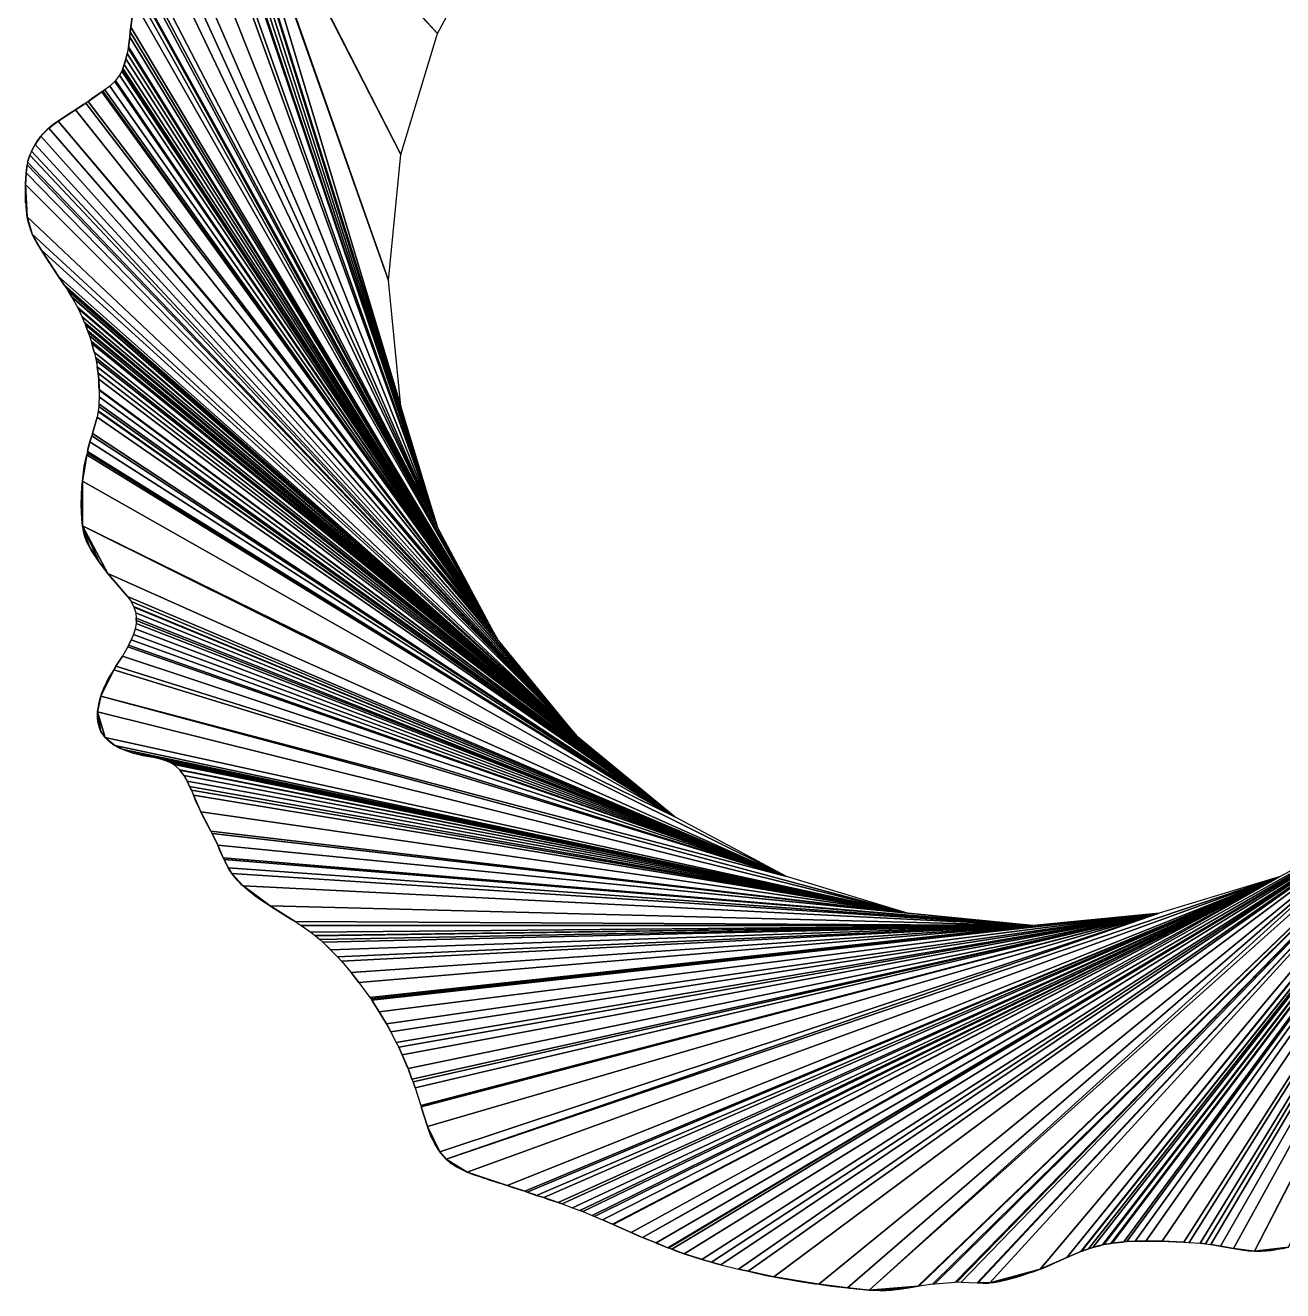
# Model space of a CAD drawing. Extents: x -97 to 93, y -97 to 94.
# Drawn here: x -96.9 to 24, y -97.1 to 24.5 of the extents above; entities that cross this region are included whole.
import ezdxf

# ---------------------------------------------------------------- set-up
doc = ezdxf.new("R2010")
doc.units = 0

msp = doc.modelspace()

# ---------------------------------------------------------------- linework, layer by layer
for points in [[(23.35, 85.84, 82), (34.45, 51.55, 82), (93, 13.07, 82)], [(23.41, 85.83, 82), (23.35, 85.84, 82), (93, 13.07, 82)], [(24.23, 85.73, 82), (23.41, 85.83, 82), (93, 13.07, 82)], [(-57.28, 23.73, 82), (-77.83, 46.39, 82), (-78.08, 45.92, 82)], [(-57.28, 23.73, 82), (-51.55, 34.45, 82), (-77.83, 46.39, 82)], [(-60.81, -12.1, 82), (-78.16, 45.76, 82), (-78.7, 44.84, 82)], [(-62, 0, 82), (-78.12, 45.82, 82), (-78.16, 45.76, 82)], [(-60.81, -12.1, 82), (-62, 0, 82), (-78.16, 45.76, 82)], [(-60.81, 12.1, 82), (-78.08, 45.92, 82), (-78.12, 45.82, 82)], [(-62, 0, 82), (-60.81, 12.1, 82), (-78.12, 45.82, 82)], [(-60.81, 12.1, 82), (-57.28, 23.73, 82), (-78.08, 45.92, 82)], [(-57.28, -23.73, 82), (-79.09, 44.27, 82), (-79.44, 43.79, 82)], [(-57.28, -23.73, 82), (-78.75, 44.78, 82), (-79.09, 44.27, 82)], [(-57.28, -23.73, 82), (-78.7, 44.84, 82), (-78.75, 44.78, 82)], [(-57.28, -23.73, 82), (-60.81, -12.1, 82), (-78.7, 44.84, 82)], [(-57.28, -23.73, 82), (-79.88, 43.21, 82), (-80.67, 42.31, 82)], [(-57.28, -23.73, 82), (-79.77, 43.34, 82), (-79.88, 43.21, 82)], [(-57.28, -23.73, 82), (-79.44, 43.79, 82), (-79.77, 43.34, 82)], [(-57.28, -23.73, 82), (-81.03, 41.89, 82), (-82.63, 40.08, 82)], [(-57.28, -23.73, 82), (-80.67, 42.31, 82), (-81.03, 41.89, 82)], [(-57.28, -23.73, 82), (-82.63, 40.08, 82), (-84.11, 38.03, 82)], [(-57.28, -23.73, 82), (-84.11, 38.03, 82), (-84.81, 36.56, 82)], [(-57.28, -23.73, 82), (-84.81, 36.56, 82), (-85.32, 34.93, 82)], [(-57.28, -23.73, 82), (-85.32, 34.93, 82), (-85.78, 31.21, 82)], [(-57.28, -23.73, 82), (-85.78, 31.21, 82), (-85.88, 30.17, 82)], [(-57.28, -23.73, 82), (-85.94, 29.64, 82), (-86.13, 28.37, 82)], [(-57.28, -23.73, 82), (-85.88, 30.17, 82), (-85.94, 29.64, 82)], [(-51.55, -34.45, 82), (-86.15, 28.24, 82), (-86.26, 27.64, 82)], [(-51.55, -34.45, 82), (-86.13, 28.37, 82), (-86.15, 28.24, 82)], [(-51.55, -34.45, 82), (-57.28, -23.73, 82), (-86.13, 28.37, 82)], [(-86.43, 26.77, 82), (-86.73, 24.69, 82), (-86.76, 24.36, 82)], [(-51.55, -34.45, 82), (-86.43, 26.77, 82), (-86.76, 24.36, 82)], [(-51.55, -34.45, 82), (-86.26, 27.64, 82), (-86.43, 26.77, 82)], [(-86.76, 24.36, 82), (-86.78, 24.22, 82), (-86.81, 23.9, 82)], [(-51.55, -34.45, 82), (-86.76, 24.36, 82), (-86.81, 23.9, 82)], [(-86.76, 24.36, 82), (-86.77, 24.29, 82), (-86.78, 24.22, 82)], [(-86.73, 24.69, 82), (-86.75, 24.49, 82), (-86.76, 24.36, 82)], [(-86.87, 23.38, 82), (-86.95, 22.86, 82), (-86.99, 22.47, 82)], [(-51.55, -34.45, 82), (-86.87, 23.38, 82), (-86.99, 22.47, 82)], [(-86.81, 23.9, 82), (-86.86, 23.51, 82), (-86.87, 23.38, 82)], [(-51.55, -34.45, 82), (-86.81, 23.9, 82), (-86.87, 23.38, 82)], [(-86.78, 24.22, 82), (-86.8, 24.1, 82), (-86.81, 23.9, 82)], [(-51.55, -34.45, 82), (-87.01, 22.34, 82), (-87.11, 21.82, 82)], [(-51.55, -34.45, 82), (-86.99, 22.47, 82), (-87.01, 22.34, 82)], [(-87.39, 20.77, 82), (-87.44, 20.64, 82), (-87.53, 20.38, 82)], [(-51.55, -34.45, 82), (-87.39, 20.77, 82), (-87.53, 20.38, 82)], [(-87.24, 21.29, 82), (-87.35, 20.9, 82), (-87.39, 20.77, 82)], [(-51.55, -34.45, 82), (-87.24, 21.29, 82), (-87.39, 20.77, 82)], [(-87.24, 21.29, 82), (-87.28, 21.16, 82), (-87.35, 20.9, 82)], [(-87.11, 21.82, 82), (-87.21, 21.43, 82), (-87.24, 21.29, 82)], [(-51.55, -34.45, 82), (-87.11, 21.82, 82), (-87.24, 21.29, 82)], [(-51.55, -34.45, 82), (-87.84, 19.74, 82), (-88.23, 19.21, 82)], [(-51.55, -34.45, 82), (-87.64, 20.12, 82), (-87.84, 19.74, 82)], [(-51.55, -34.45, 82), (-87.58, 20.25, 82), (-87.64, 20.12, 82)], [(-51.55, -34.45, 82), (-87.53, 20.38, 82), (-87.58, 20.25, 82)], [(-89.27, 18.33, 82), (-89.39, 18.24, 82), (-89.44, 18.2, 82)], [(-51.55, -34.45, 82), (-89.27, 18.33, 82), (-89.44, 18.2, 82)], [(-51.55, -34.45, 82), (-88.78, 18.68, 82), (-89.27, 18.33, 82)], [(-51.55, -34.45, 82), (-88.3, 19.13, 82), (-88.78, 18.68, 82)], [(-51.55, -34.45, 82), (-88.23, 19.21, 82), (-88.3, 19.13, 82)], [(-91.09, 17.04, 82), (-91.47, 16.81, 82), (-92.08, 16.4, 82)], [(-51.55, -34.45, 82), (-91.09, 17.04, 82), (-92.08, 16.4, 82)], [(-51.55, -34.45, 82), (-90.87, 17.2, 82), (-91.09, 17.04, 82)], [(-89.55, 18.12, 82), (-90.4, 17.54, 82), (-90.87, 17.2, 82)], [(-51.55, -34.45, 82), (-89.55, 18.12, 82), (-90.87, 17.2, 82)], [(-51.55, -34.45, 82), (-89.44, 18.2, 82), (-89.55, 18.12, 82)], [(-92.08, 16.4, 82), (-93.44, 15.52, 82), (-93.75, 15.3, 82)], [(-51.55, -34.45, 82), (-92.08, 16.4, 82), (-93.75, 15.3, 82)], [(-92.08, 16.4, 82), (-92.75, 15.99, 82), (-93.44, 15.52, 82)], [(-94.64, 14.65, 82), (-95.32, 13.99, 82), (-95.41, 13.86, 82)], [(-43.84, -43.84, 82), (-94.64, 14.65, 82), (-95.41, 13.86, 82)], [(-94.64, 14.65, 82), (-95.03, 14.28, 82), (-95.32, 13.99, 82)], [(-94.64, 14.65, 82), (-94.81, 14.51, 82), (-95.03, 14.28, 82)], [(-93.75, 15.3, 82), (-94.53, 14.74, 82), (-94.64, 14.65, 82)], [(-43.84, -43.84, 82), (-93.75, 15.3, 82), (-94.64, 14.65, 82)], [(-93.75, 15.3, 82), (-94.19, 15.01, 82), (-94.53, 14.74, 82)], [(-93.75, 15.3, 82), (-94.08, 15.09, 82), (-94.19, 15.01, 82)], [(-43.84, -43.84, 82), (-51.55, -34.45, 82), (-93.75, 15.3, 82)], [(-95.41, 13.86, 82), (-95.73, 13.47, 82), (-95.96, 13.08, 82)], [(-43.84, -43.84, 82), (-95.41, 13.86, 82), (-95.96, 13.08, 82)], [(-43.84, -43.84, 82), (-96.32, 12.42, 82), (-96.47, 12.03, 82)], [(-95.96, 13.08, 82), (-96.05, 12.94, 82), (-96.32, 12.42, 82)], [(-43.84, -43.84, 82), (-95.96, 13.08, 82), (-96.32, 12.42, 82)], [(-96.71, 11.11, 82), (-96.75, 10.88, 82), (-96.82, 10.33, 82)], [(-43.84, -43.84, 82), (-96.71, 11.11, 82), (-96.82, 10.33, 82)], [(-43.84, -43.84, 82), (-96.68, 11.38, 82), (-96.71, 11.11, 82)], [(-96.47, 12.03, 82), (-96.53, 11.9, 82), (-96.68, 11.38, 82)], [(-43.84, -43.84, 82), (-96.47, 12.03, 82), (-96.68, 11.38, 82)], [(-96.82, 10.33, 82), (-96.86, 9.94, 82), (-96.9, 9.33, 82)], [(-96.82, 10.33, 82), (-96.9, 9.33, 82), (-96.9, 9.23, 82)], [(-43.84, -43.84, 82), (-96.82, 10.33, 82), (-96.9, 9.23, 82)], [(-96.9, 9.33, 82), (-96.9, 9.29, 82), (-96.9, 9.23, 82)], [(-96.9, 9.23, 82), (-96.9, 8.25, 82), (-96.87, 7.46, 82)], [(-96.9, 9.23, 82), (-96.87, 7.46, 82), (-96.83, 7.07, 82)], [(-96.9, 9.23, 82), (-96.83, 7.07, 82), (-96.8, 6.68, 82)], [(-96.9, 9.23, 82), (-96.8, 6.68, 82), (-96.72, 6.12, 82)], [(-43.84, -43.84, 82), (-96.9, 9.23, 82), (-96.72, 6.12, 82)], [(-96.83, 7.07, 82), (-96.81, 6.81, 82), (-96.8, 6.68, 82)], [(-96.8, 6.68, 82), (-96.75, 6.29, 82), (-96.72, 6.12, 82)], [(-96.72, 6.12, 82), (-96.65, 5.72, 82), (-96.63, 5.64, 82)], [(-96.72, 6.12, 82), (-96.63, 5.64, 82), (-96.48, 5.12, 82)], [(-96.72, 6.12, 82), (-96.48, 5.12, 82), (-96.23, 4.46, 82)], [(-43.84, -43.84, 82), (-96.72, 6.12, 82), (-96.23, 4.46, 82)], [(-96.63, 5.64, 82), (-96.52, 5.25, 82), (-96.48, 5.12, 82)], [(-96.48, 5.12, 82), (-96.33, 4.66, 82), (-96.29, 4.57, 82)], [(-96.48, 5.12, 82), (-96.29, 4.57, 82), (-96.23, 4.46, 82)], [(-96.23, 4.46, 82), (-96.05, 4.07, 82), (-95.95, 3.88, 82)], [(-96.23, 4.46, 82), (-95.95, 3.88, 82), (-95.84, 3.68, 82)], [(-96.23, 4.46, 82), (-95.84, 3.68, 82), (-95.39, 2.95, 82)], [(-43.84, -43.84, 82), (-96.23, 4.46, 82), (-95.39, 2.95, 82)], [(-95.84, 3.68, 82), (-95.76, 3.55, 82), (-95.39, 2.95, 82)], [(-95.39, 2.95, 82), (-95.18, 2.59, 82), (-94.62, 1.72, 82)], [(-95.39, 2.95, 82), (-94.62, 1.72, 82), (-94.13, 1.01, 82)], [(-95.39, 2.95, 82), (-94.13, 1.01, 82), (-93.89, 0.66, 82)], [(-95.39, 2.95, 82), (-93.89, 0.66, 82), (-93.7, 0.38, 82)], [(-43.84, -43.84, 82), (-95.39, 2.95, 82), (-93.7, 0.38, 82)], [(-94.13, 1.01, 82), (-94.04, 0.86, 82), (-93.89, 0.66, 82)], [(-93.7, 0.38, 82), (-93.53, 0.11, 82), (-93.12, -0.48, 82)], [(-43.84, -43.84, 82), (-93.7, 0.38, 82), (-93.12, -0.48, 82)], [(-43.84, -43.84, 82), (-93.12, -0.48, 82), (-92.78, -1, 82)], [(-92.78, -1, 82), (-92.55, -1.39, 82), (-92.46, -1.54, 82)], [(-43.84, -43.84, 82), (-92.78, -1, 82), (-92.46, -1.54, 82)], [(-43.84, -43.84, 82), (-92.46, -1.54, 82), (-92.42, -1.6, 82)], [(-43.84, -43.84, 82), (-92.42, -1.6, 82), (-91.88, -2.58, 82)], [(-43.84, -43.84, 82), (-91.88, -2.58, 82), (-91.81, -2.71, 82)], [(-43.84, -43.84, 82), (-91.81, -2.71, 82), (-91.48, -3.45, 82)], [(-43.84, -43.84, 82), (-91.48, -3.45, 82), (-91.23, -4.02, 82)], [(-43.84, -43.84, 82), (-91.23, -4.02, 82), (-91.12, -4.28, 82)], [(-91.12, -4.28, 82), (-91.09, -4.37, 82), (-90.94, -4.81, 82)], [(-43.84, -43.84, 82), (-91.12, -4.28, 82), (-90.94, -4.81, 82)], [(-43.84, -43.84, 82), (-90.94, -4.81, 82), (-90.89, -4.93, 82)], [(-43.84, -43.84, 82), (-90.89, -4.93, 82), (-90.74, -5.32, 82)], [(-43.84, -43.84, 82), (-90.74, -5.32, 82), (-90.57, -5.84, 82)], [(-34.45, -51.55, 82), (-43.84, -43.84, 82), (-90.57, -5.84, 82)], [(-34.45, -51.55, 82), (-90.57, -5.84, 82), (-90.51, -6.05, 82)], [(-90.51, -6.05, 82), (-90.43, -6.38, 82), (-90.27, -6.89, 82)], [(-34.45, -51.55, 82), (-90.51, -6.05, 82), (-90.27, -6.89, 82)], [(-34.45, -51.55, 82), (-90.27, -6.89, 82), (-90.15, -7.41, 82)], [(-34.45, -51.55, 82), (-90.15, -7.41, 82), (-90.08, -7.71, 82)], [(-34.45, -51.55, 82), (-90.08, -7.71, 82), (-89.99, -8.3, 82)], [(-89.99, -8.3, 82), (-89.92, -8.85, 82), (-89.91, -8.91, 82)], [(-34.45, -51.55, 82), (-89.99, -8.3, 82), (-89.91, -8.91, 82)], [(-89.91, -8.91, 82), (-89.9, -9.11, 82), (-89.85, -9.5, 82)], [(-34.45, -51.55, 82), (-89.91, -8.91, 82), (-89.85, -9.5, 82)], [(-89.85, -9.5, 82), (-89.84, -9.89, 82), (-89.82, -10.28, 82)], [(-89.85, -9.5, 82), (-89.82, -10.28, 82), (-89.8, -10.48, 82)], [(-34.45, -51.55, 82), (-89.85, -9.5, 82), (-89.8, -10.48, 82)], [(-34.45, -51.55, 82), (-89.8, -10.48, 82), (-89.8, -10.54, 82)], [(-34.45, -51.55, 82), (-89.8, -10.54, 82), (-89.8, -11.19, 82)], [(-34.45, -51.55, 82), (-89.85, -12.11, 82), (-89.9, -12.54, 82)], [(-34.45, -51.55, 82), (-89.84, -11.85, 82), (-89.85, -12.11, 82)], [(-34.45, -51.55, 82), (-89.8, -11.19, 82), (-89.84, -11.85, 82)], [(-90.01, -13.15, 82), (-90.31, -14.25, 82), (-90.43, -14.72, 82)], [(-34.45, -51.55, 82), (-90.01, -13.15, 82), (-90.43, -14.72, 82)], [(-34.45, -51.55, 82), (-89.91, -12.6, 82), (-90.01, -13.15, 82)], [(-34.45, -51.55, 82), (-89.9, -12.54, 82), (-89.91, -12.6, 82)], [(-90.7, -15.5, 82), (-90.85, -16.09, 82), (-90.92, -16.45, 82)], [(-34.45, -51.55, 82), (-90.7, -15.5, 82), (-90.92, -16.45, 82)], [(-90.7, -15.5, 82), (-90.77, -15.76, 82), (-90.85, -16.09, 82)], [(-90.5, -14.94, 82), (-90.61, -15.24, 82), (-90.7, -15.5, 82)], [(-34.45, -51.55, 82), (-90.5, -14.94, 82), (-90.7, -15.5, 82)], [(-34.45, -51.55, 82), (-90.43, -14.72, 82), (-90.5, -14.94, 82)], [(-90.99, -16.75, 82), (-91.23, -17.85, 82), (-91.42, -19.28, 82)], [(-34.45, -51.55, 82), (-90.99, -16.75, 82), (-91.42, -19.28, 82)], [(-90.99, -16.75, 82), (-91.13, -17.33, 82), (-91.23, -17.85, 82)], [(-34.45, -51.55, 82), (-90.95, -16.57, 82), (-90.99, -16.75, 82)], [(-34.45, -51.55, 82), (-90.92, -16.45, 82), (-90.95, -16.57, 82)], [(-90.85, -16.09, 82), (-90.92, -16.39, 82), (-90.92, -16.45, 82)], [(-91.23, -17.85, 82), (-91.32, -18.37, 82), (-91.42, -19.28, 82)], [(-91.42, -19.28, 82), (-91.46, -19.8, 82), (-91.52, -21.57, 82)], [(-91.42, -19.28, 82), (-91.52, -21.57, 82), (-91.4, -23.59, 82)], [(-91.42, -19.28, 82), (-91.43, -19.41, 82), (-91.46, -19.8, 82)], [(-34.45, -51.55, 82), (-91.42, -19.28, 82), (-91.4, -23.59, 82)], [(-91.46, -19.8, 82), (-91.51, -20.64, 82), (-91.52, -21.57, 82)], [(-91.52, -21.57, 82), (-91.51, -22.48, 82), (-91.48, -22.92, 82)], [(-91.52, -21.57, 82), (-91.48, -22.92, 82), (-91.4, -23.59, 82)], [(-91.48, -22.92, 82), (-91.47, -23.07, 82), (-91.4, -23.59, 82)], [(-91.4, -23.59, 82), (-91.33, -23.95, 82), (-91.3, -24.11, 82)], [(-91.4, -23.59, 82), (-91.3, -24.11, 82), (-91.17, -24.63, 82)], [(-91.4, -23.59, 82), (-91.17, -24.63, 82), (-90.74, -25.61, 82)], [(-91.4, -23.59, 82), (-90.74, -25.61, 82), (-89.76, -27.1, 82)], [(-23.73, -57.28, 82), (-34.45, -51.55, 82), (-91.4, -23.59, 82)], [(-91.4, -23.59, 82), (-89.76, -27.1, 82), (-88.96, -28.16, 82)], [(-23.73, -57.28, 82), (-91.4, -23.59, 82), (-88.96, -28.16, 82)], [(-91.3, -24.11, 82), (-91.21, -24.48, 82), (-91.17, -24.63, 82)], [(57.28, -23.73, 82), (51.55, -34.45, 82), (21.26, -93.3, 82)], [(57.28, -23.73, 82), (21.26, -93.3, 82), (24.52, -92.92, 82)], [(-91.17, -24.63, 82), (-91.08, -24.89, 82), (-90.98, -25.15, 82)], [(-91.17, -24.63, 82), (-90.98, -25.15, 82), (-90.74, -25.61, 82)], [(-90.98, -25.15, 82), (-90.95, -25.21, 82), (-90.74, -25.61, 82)], [(-90.74, -25.61, 82), (-90.71, -25.68, 82), (-90.58, -25.91, 82)], [(-90.74, -25.61, 82), (-90.58, -25.91, 82), (-90.51, -26.01, 82)], [(-90.74, -25.61, 82), (-90.51, -26.01, 82), (-89.76, -27.1, 82)], [(-90.51, -26.01, 82), (-90.41, -26.18, 82), (-89.76, -27.1, 82)], [(-89.76, -27.1, 82), (-89.71, -27.19, 82), (-89.28, -27.75, 82)], [(-89.76, -27.1, 82), (-89.28, -27.75, 82), (-88.96, -28.16, 82)], [(-88.96, -28.16, 82), (-88.86, -28.29, 82), (-88.54, -28.68, 82)], [(-88.96, -28.16, 82), (-88.54, -28.68, 82), (-88.42, -28.81, 82)], [(-88.96, -28.16, 82), (-88.42, -28.81, 82), (-87.08, -30.37, 82)], [(-23.73, -57.28, 82), (-88.96, -28.16, 82), (-87.08, -30.37, 82)], [(-23.73, -57.28, 82), (-87.08, -30.37, 82), (-86.73, -30.87, 82)], [(-23.73, -57.28, 82), (-86.73, -30.87, 82), (-86.49, -31.35, 82)], [(-23.73, -57.28, 82), (-86.49, -31.35, 82), (-86.46, -31.42, 82)], [(-23.73, -57.28, 82), (-86.46, -31.42, 82), (-86.29, -31.94, 82)], [(-23.73, -57.28, 82), (-86.29, -31.94, 82), (-86.24, -32.46, 82)], [(-86.24, -32.46, 82), (-86.24, -32.53, 82), (-86.25, -32.69, 82)], [(-23.73, -57.28, 82), (-86.24, -32.46, 82), (-86.25, -32.69, 82)], [(-23.73, -57.28, 82), (-86.25, -32.69, 82), (-86.25, -32.99, 82)], [(-23.73, -57.28, 82), (-86.49, -34.03, 82), (-86.72, -34.56, 82)], [(-23.73, -57.28, 82), (-86.34, -33.5, 82), (-86.49, -34.03, 82)], [(-23.73, -57.28, 82), (-86.25, -32.99, 82), (-86.34, -33.5, 82)], [(-23.73, -57.28, 82), (-87.05, -35.21, 82), (-87.57, -36.11, 82)], [(-23.73, -57.28, 82), (-86.98, -35.07, 82), (-87.05, -35.21, 82)], [(-86.72, -34.56, 82), (-86.83, -34.77, 82), (-86.98, -35.07, 82)], [(-23.73, -57.28, 82), (-86.72, -34.56, 82), (-86.98, -35.07, 82)], [(51.55, -34.45, 82), (43.84, -43.84, 82), (3.24, -93.91, 82)], [(51.55, -34.45, 82), (3.24, -93.91, 82), (4.57, -93.34, 82)], [(51.55, -34.45, 82), (4.57, -93.34, 82), (4.62, -93.32, 82)], [(51.55, -34.45, 82), (4.62, -93.32, 82), (5.31, -93.09, 82)], [(51.55, -34.45, 82), (5.31, -93.09, 82), (5.73, -92.94, 82)], [(51.55, -34.45, 82), (5.73, -92.94, 82), (6.65, -92.7, 82)], [(51.55, -34.45, 82), (6.65, -92.7, 82), (6.78, -92.67, 82)], [(51.55, -34.45, 82), (6.78, -92.67, 82), (7.47, -92.56, 82)], [(51.55, -34.45, 82), (7.47, -92.56, 82), (7.57, -92.54, 82)], [(51.55, -34.45, 82), (7.57, -92.54, 82), (8.71, -92.4, 82)], [(51.55, -34.45, 82), (8.71, -92.4, 82), (9, -92.38, 82)], [(51.55, -34.45, 82), (9, -92.38, 82), (9.8, -92.34, 82)], [(51.55, -34.45, 82), (9.8, -92.34, 82), (10.82, -92.33, 82)], [(51.55, -34.45, 82), (10.82, -92.33, 82), (12.39, -92.36, 82)], [(51.55, -34.45, 82), (12.39, -92.36, 82), (14.48, -92.43, 82)], [(51.55, -34.45, 82), (14.48, -92.43, 82), (14.98, -92.46, 82)], [(51.55, -34.45, 82), (14.98, -92.46, 82), (16.04, -92.54, 82)], [(51.55, -34.45, 82), (16.04, -92.54, 82), (16.56, -92.59, 82)], [(51.55, -34.45, 82), (16.56, -92.59, 82), (17.08, -92.67, 82)], [(51.55, -34.45, 82), (17.08, -92.67, 82), (18, -92.82, 82)], [(51.55, -34.45, 82), (18, -92.82, 82), (19.26, -93.06, 82)], [(51.55, -34.45, 82), (19.26, -93.06, 82), (21.26, -93.3, 82)], [(-87.57, -36.11, 82), (-87.87, -36.55, 82), (-88.19, -37.09, 82)], [(-23.73, -57.28, 82), (-87.57, -36.11, 82), (-88.19, -37.09, 82)], [(-88.4, -37.42, 82), (-89.6, -39.77, 82), (-89.65, -39.96, 82)], [(-23.73, -57.28, 82), (-88.4, -37.42, 82), (-89.65, -39.96, 82)], [(-88.4, -37.42, 82), (-89.39, -39.22, 82), (-89.6, -39.77, 82)], [(-88.4, -37.42, 82), (-88.89, -38.2, 82), (-89.39, -39.22, 82)], [(-88.19, -37.09, 82), (-88.34, -37.32, 82), (-88.4, -37.42, 82)], [(-23.73, -57.28, 82), (-88.19, -37.09, 82), (-88.4, -37.42, 82)], [(-88.19, -37.09, 82), (-88.28, -37.22, 82), (-88.34, -37.32, 82)], [(-89.65, -39.96, 82), (-89.93, -41.25, 82), (-89.95, -41.46, 82)], [(-12.1, -60.81, 82), (-89.65, -39.96, 82), (-89.95, -41.46, 82)], [(-89.65, -39.96, 82), (-89.88, -40.81, 82), (-89.93, -41.25, 82)], [(-89.65, -39.96, 82), (-89.77, -40.29, 82), (-89.88, -40.81, 82)], [(-12.1, -60.81, 82), (-23.73, -57.28, 82), (-89.65, -39.96, 82)], [(-89.93, -41.25, 82), (-89.94, -41.33, 82), (-89.95, -41.46, 82)], [(-89.95, -41.46, 82), (-89.98, -41.85, 82), (-89.95, -42.12, 82)], [(-89.95, -41.46, 82), (-89.95, -42.12, 82), (-89.89, -42.57, 82)], [(-89.95, -41.46, 82), (-89.89, -42.57, 82), (-89.64, -43.36, 82)], [(-89.95, -41.46, 82), (-89.64, -43.36, 82), (-89.24, -43.94, 82)], [(-12.1, -60.81, 82), (-89.95, -41.46, 82), (-89.24, -43.94, 82)], [(-89.95, -42.12, 82), (-89.94, -42.38, 82), (-89.89, -42.57, 82)], [(-89.89, -42.57, 82), (-89.83, -42.9, 82), (-89.71, -43.2, 82)], [(-89.89, -42.57, 82), (-89.71, -43.2, 82), (-89.64, -43.36, 82)], [(-89.64, -43.36, 82), (-89.61, -43.42, 82), (-89.52, -43.55, 82)], [(-89.64, -43.36, 82), (-89.52, -43.55, 82), (-89.24, -43.94, 82)], [(-89.24, -43.94, 82), (-88.96, -44.2, 82), (-88.66, -44.46, 82)], [(-89.24, -43.94, 82), (-88.66, -44.46, 82), (-88.39, -44.63, 82)], [(-89.24, -43.94, 82), (-88.39, -44.63, 82), (-88.31, -44.69, 82)], [(-12.1, -60.81, 82), (-89.24, -43.94, 82), (-88.31, -44.69, 82)], [(-88.39, -44.63, 82), (-88.34, -44.67, 82), (-88.31, -44.69, 82)], [(-88.31, -44.69, 82), (-88.21, -44.74, 82), (-87.82, -44.95, 82)], [(-88.31, -44.69, 82), (-87.82, -44.95, 82), (-87.5, -45.08, 82)], [(-12.1, -60.81, 82), (-88.31, -44.69, 82), (-87.5, -45.08, 82)], [(43.84, -43.84, 82), (34.45, -51.55, 82), (-15.79, -97.04, 82)], [(43.84, -43.84, 82), (-15.79, -97.04, 82), (-11.1, -96.67, 82)], [(43.84, -43.84, 82), (-11.1, -96.67, 82), (-10.98, -96.65, 82)], [(43.84, -43.84, 82), (-10.98, -96.65, 82), (-9.66, -96.45, 82)], [(43.84, -43.84, 82), (-9.66, -96.45, 82), (-9.47, -96.43, 82)], [(43.84, -43.84, 82), (-9.47, -96.43, 82), (-7.51, -96.27, 82)], [(43.84, -43.84, 82), (-7.51, -96.27, 82), (-7.44, -96.26, 82)], [(43.84, -43.84, 82), (-7.44, -96.26, 82), (-7.31, -96.26, 82)], [(43.84, -43.84, 82), (-7.31, -96.26, 82), (-6.92, -96.27, 82)], [(43.84, -43.84, 82), (-6.92, -96.27, 82), (-5.39, -96.36, 82)], [(43.84, -43.84, 82), (-5.39, -96.36, 82), (-5.31, -96.36, 82)], [(43.84, -43.84, 82), (-5.31, -96.36, 82), (-4.18, -96.35, 82)], [(43.84, -43.84, 82), (-4.18, -96.35, 82), (0.66, -95.04, 82)], [(43.84, -43.84, 82), (0.66, -95.04, 82), (3.24, -93.91, 82)], [(-87.5, -45.08, 82), (-87.19, -45.21, 82), (-86.95, -45.29, 82)], [(-87.5, -45.08, 82), (-86.95, -45.29, 82), (-86.64, -45.39, 82)], [(-12.1, -60.81, 82), (-87.5, -45.08, 82), (-86.64, -45.39, 82)], [(-86.64, -45.39, 82), (-85.86, -45.59, 82), (-85.73, -45.63, 82)], [(-86.64, -45.39, 82), (-85.73, -45.63, 82), (-85.6, -45.65, 82)], [(-86.64, -45.39, 82), (-85.6, -45.65, 82), (-84.46, -45.87, 82)], [(-12.1, -60.81, 82), (-86.64, -45.39, 82), (-84.46, -45.87, 82)], [(-12.1, -60.81, 82), (-84.46, -45.87, 82), (-83.82, -46.02, 82)], [(-12.1, -60.81, 82), (-83.82, -46.02, 82), (-83.64, -46.07, 82)], [(-12.1, -60.81, 82), (-83.64, -46.07, 82), (-83.51, -46.11, 82)], [(-12.1, -60.81, 82), (-83.51, -46.11, 82), (-83.12, -46.27, 82)], [(-12.1, -60.81, 82), (-83.12, -46.27, 82), (-82.98, -46.34, 82)], [(-12.1, -60.81, 82), (-82.98, -46.34, 82), (-82.63, -46.54, 82)], [(-12.1, -60.81, 82), (-82.63, -46.54, 82), (-82.06, -47.03, 82)], [(-12.1, -60.81, 82), (-82.06, -47.03, 82), (-82.04, -47.06, 82)], [(-82.04, -47.06, 82), (-81.76, -47.46, 82), (-81.66, -47.6, 82)], [(-12.1, -60.81, 82), (-82.04, -47.06, 82), (-81.66, -47.6, 82)], [(-12.1, -60.81, 82), (-81.66, -47.6, 82), (-81.35, -48.12, 82)], [(-81.35, -48.12, 82), (-81.22, -48.42, 82), (-81.12, -48.63, 82)], [(-12.1, -60.81, 82), (-81.35, -48.12, 82), (-81.12, -48.63, 82)], [(-81.12, -48.63, 82), (-81.02, -48.85, 82), (-80.94, -49.01, 82)], [(-12.1, -60.81, 82), (-81.12, -48.63, 82), (-80.94, -49.01, 82)], [(-12.1, -60.81, 82), (-80.94, -49.01, 82), (-80.74, -49.47, 82)], [(-80.74, -49.47, 82), (-80.56, -49.94, 82), (-80.02, -51.08, 82)], [(-12.1, -60.81, 82), (-80.74, -49.47, 82), (-80.02, -51.08, 82)], [(-80.02, -51.08, 82), (-79.99, -51.17, 82), (-79.95, -51.24, 82)], [(-80.02, -51.08, 82), (-79.95, -51.24, 82), (-79.06, -52.95, 82)], [(-12.1, -60.81, 82), (-80.02, -51.08, 82), (-79.06, -52.95, 82)], [(-79.95, -51.24, 82), (-79.75, -51.64, 82), (-79.71, -51.71, 82)], [(-79.95, -51.24, 82), (-79.71, -51.71, 82), (-79.06, -52.95, 82)], [(-79.71, -51.71, 82), (-79.42, -52.27, 82), (-79.06, -52.95, 82)], [(34.45, -51.55, 82), (23.73, -57.28, 82), (-37.57, -91.98, 82)], [(34.45, -51.55, 82), (-37.57, -91.98, 82), (-36.27, -92.52, 82)], [(34.45, -51.55, 82), (-36.27, -92.52, 82), (-35.12, -92.98, 82)], [(34.45, -51.55, 82), (-35.12, -92.98, 82), (-35.05, -93, 82)], [(34.45, -51.55, 82), (-35.05, -93, 82), (-34.74, -93.12, 82)], [(34.45, -51.55, 82), (-34.74, -93.12, 82), (-33.55, -93.56, 82)], [(34.45, -51.55, 82), (-33.55, -93.56, 82), (-31.85, -94.1, 82)], [(34.45, -51.55, 82), (-31.85, -94.1, 82), (-30.93, -94.36, 82)], [(34.45, -51.55, 82), (-30.93, -94.36, 82), (-30.04, -94.62, 82)], [(34.45, -51.55, 82), (-30.04, -94.62, 82), (-28.35, -95.03, 82)], [(34.45, -51.55, 82), (-28.35, -95.03, 82), (-27.41, -95.24, 82)], [(34.45, -51.55, 82), (-27.41, -95.24, 82), (-24.93, -95.76, 82)], [(34.45, -51.55, 82), (-24.93, -95.76, 82), (-20.62, -96.48, 82)], [(34.45, -51.55, 82), (-20.62, -96.48, 82), (-17.85, -96.83, 82)], [(34.45, -51.55, 82), (-17.85, -96.83, 82), (-15.79, -97.04, 82)], [(-12.1, -60.81, 82), (-79.06, -52.95, 82), (-78.95, -53.17, 82)], [(-78.95, -53.17, 82), (-78.69, -53.73, 82), (-78.41, -54.29, 82)], [(-12.1, -60.81, 82), (-78.95, -53.17, 82), (-78.41, -54.29, 82)], [(-78.41, -54.29, 82), (-78.37, -54.4, 82), (-78.16, -54.9, 82)], [(-78.41, -54.29, 82), (-78.16, -54.9, 82), (-77.88, -55.49, 82)], [(0, -62, 82), (-12.1, -60.81, 82), (-78.41, -54.29, 82)], [(0, -62, 82), (-78.41, -54.29, 82), (-77.88, -55.49, 82)], [(0, -62, 82), (-77.88, -55.49, 82), (-77.8, -55.65, 82)], [(-77.8, -55.65, 82), (-77.67, -55.95, 82), (-77.39, -56.45, 82)], [(0, -62, 82), (-77.8, -55.65, 82), (-77.39, -56.45, 82)], [(-77.39, -56.45, 82), (-77.22, -56.73, 82), (-77.06, -56.99, 82)], [(0, -62, 82), (-77.39, -56.45, 82), (-77.06, -56.99, 82)], [(-77.06, -56.99, 82), (-76.66, -57.51, 82), (-76.47, -57.71, 82)], [(-77.06, -56.99, 82), (-76.47, -57.71, 82), (-75.97, -58.2, 82)], [(0, -62, 82), (-77.06, -56.99, 82), (-75.97, -58.2, 82)], [(-76.47, -57.71, 82), (-76.18, -58.03, 82), (-75.97, -58.2, 82)], [(-75.97, -58.2, 82), (-75.62, -58.52, 82), (-74.86, -59.1, 82)], [(-75.97, -58.2, 82), (-74.86, -59.1, 82), (-74.8, -59.14, 82)], [(-75.97, -58.2, 82), (-74.8, -59.14, 82), (-73.37, -60.11, 82)], [(0, -62, 82), (-75.97, -58.2, 82), (-73.37, -60.11, 82)], [(23.73, -57.28, 82), (12.1, -60.81, 82), (-56.44, -84.45, 82)], [(23.73, -57.28, 82), (-56.44, -84.45, 82), (-54.41, -85.71, 82)], [(23.73, -57.28, 82), (-54.41, -85.71, 82), (-50.57, -87, 82)], [(23.73, -57.28, 82), (-50.57, -87, 82), (-48.87, -87.55, 82)], [(23.73, -57.28, 82), (-48.87, -87.55, 82), (-48.66, -87.62, 82)], [(23.73, -57.28, 82), (-48.66, -87.62, 82), (-47.76, -87.94, 82)], [(23.73, -57.28, 82), (-47.76, -87.94, 82), (-47.06, -88.16, 82)], [(23.73, -57.28, 82), (-47.06, -88.16, 82), (-45.67, -88.63, 82)], [(23.73, -57.28, 82), (-45.67, -88.63, 82), (-45.28, -88.77, 82)], [(23.73, -57.28, 82), (-45.28, -88.77, 82), (-44.3, -89.13, 82)], [(23.73, -57.28, 82), (-44.3, -89.13, 82), (-43.59, -89.39, 82)], [(23.73, -57.28, 82), (-43.59, -89.39, 82), (-43.32, -89.49, 82)], [(23.73, -57.28, 82), (-43.32, -89.49, 82), (-42.41, -89.87, 82)], [(23.73, -57.28, 82), (-42.41, -89.87, 82), (-42.19, -89.97, 82)], [(23.73, -57.28, 82), (-42.19, -89.97, 82), (-41.41, -90.3, 82)], [(23.73, -57.28, 82), (-41.41, -90.3, 82), (-40.45, -90.72, 82)], [(23.73, -57.28, 82), (-40.45, -90.72, 82), (-40.39, -90.75, 82)], [(23.73, -57.28, 82), (-40.39, -90.75, 82), (-38.67, -91.5, 82)], [(23.73, -57.28, 82), (-38.67, -91.5, 82), (-37.57, -91.98, 82)], [(-74.8, -59.14, 82), (-74.26, -59.53, 82), (-73.37, -60.11, 82)], [(-73.37, -60.11, 82), (-73.22, -60.22, 82), (-71.67, -61.19, 82)], [(-73.37, -60.11, 82), (-71.67, -61.19, 82), (-70.97, -61.61, 82)], [(0, -62, 82), (-73.37, -60.11, 82), (-70.97, -61.61, 82)], [(12.1, -60.81, 82), (0, -62, 82), (-63.77, -68.93, 82)], [(12.1, -60.81, 82), (-63.77, -68.93, 82), (-63.67, -69.06, 82)], [(12.1, -60.81, 82), (-63.67, -69.06, 82), (-63.59, -69.19, 82)], [(12.1, -60.81, 82), (-63.59, -69.19, 82), (-62.88, -70.29, 82)], [(12.1, -60.81, 82), (-62.88, -70.29, 82), (-62.17, -71.47, 82)], [(12.1, -60.81, 82), (-62.17, -71.47, 82), (-61.75, -72.23, 82)], [(12.1, -60.81, 82), (-61.75, -72.23, 82), (-61.24, -73.24, 82)], [(12.1, -60.81, 82), (-61.24, -73.24, 82), (-61.01, -73.69, 82)], [(12.1, -60.81, 82), (-61.01, -73.69, 82), (-60.68, -74.42, 82)], [(12.1, -60.81, 82), (-60.68, -74.42, 82), (-60.11, -75.76, 82)], [(12.1, -60.81, 82), (-60.11, -75.76, 82), (-59.73, -76.78, 82)], [(12.1, -60.81, 82), (-59.73, -76.78, 82), (-59.63, -77.04, 82)], [(12.1, -60.81, 82), (-59.63, -77.04, 82), (-59.44, -77.61, 82)], [(12.1, -60.81, 82), (-59.44, -77.61, 82), (-58.88, -79.3, 82)], [(12.1, -60.81, 82), (-58.88, -79.3, 82), (-58.84, -79.43, 82)], [(12.1, -60.81, 82), (-58.84, -79.43, 82), (-58.24, -81.32, 82)], [(12.1, -60.81, 82), (-58.24, -81.32, 82), (-57.06, -83.77, 82)], [(12.1, -60.81, 82), (-57.06, -83.77, 82), (-56.44, -84.45, 82)], [(-71.67, -61.19, 82), (-71.58, -61.25, 82), (-70.97, -61.61, 82)], [(0, -62, 82), (-70.97, -61.61, 82), (-70.38, -61.99, 82)], [(0, -62, 82), (-70.38, -61.99, 82), (-69.45, -62.65, 82)], [(0, -62, 82), (-69.45, -62.65, 82), (-69.05, -62.95, 82)], [(0, -62, 82), (-69.05, -62.95, 82), (-69.01, -62.98, 82)], [(0, -62, 82), (-69.01, -62.98, 82), (-68.58, -63.34, 82)], [(0, -62, 82), (-68.58, -63.34, 82), (-68.31, -63.59, 82)], [(0, -62, 82), (-68.31, -63.59, 82), (-67.55, -64.33, 82)], [(0, -62, 82), (-67.55, -64.33, 82), (-66.89, -65, 82)], [(0, -62, 82), (-66.89, -65, 82), (-66.52, -65.42, 82)], [(0, -62, 82), (-66.52, -65.42, 82), (-65.59, -66.51, 82)], [(0, -62, 82), (-65.59, -66.51, 82), (-64.83, -67.48, 82)], [(0, -62, 82), (-64.83, -67.48, 82), (-63.77, -68.93, 82)], [(-68.31, -63.59, 82), (-67.62, -64.26, 82), (-67.57, -64.31, 82)], [(-68.31, -63.59, 82), (-67.57, -64.31, 82), (-67.55, -64.33, 82)], [(-65.59, -66.51, 82), (-65.42, -66.73, 82), (-64.83, -67.48, 82)], [(-63.59, -69.19, 82), (-63.04, -70.04, 82), (-62.88, -70.29, 82)], [(-62.88, -70.29, 82), (-62.75, -70.52, 82), (-62.17, -71.47, 82)], [(-62.17, -71.47, 82), (-61.93, -71.91, 82), (-61.75, -72.23, 82)], [(-61.75, -72.23, 82), (-61.27, -73.18, 82), (-61.24, -73.24, 82)], [(-61.01, -73.69, 82), (-60.74, -74.29, 82), (-60.68, -74.42, 82)], [(-60.68, -74.42, 82), (-60.33, -75.26, 82), (-60.16, -75.65, 82)], [(-60.68, -74.42, 82), (-60.16, -75.65, 82), (-60.11, -75.76, 82)], [(-60.33, -75.26, 82), (-60.26, -75.43, 82), (-60.16, -75.65, 82)], [(-60.11, -75.76, 82), (-59.97, -76.16, 82), (-59.91, -76.3, 82)], [(-60.11, -75.76, 82), (-59.91, -76.3, 82), (-59.73, -76.78, 82)], [(-59.73, -76.78, 82), (-59.68, -76.91, 82), (-59.63, -77.04, 82)], [(-59.63, -77.04, 82), (-59.53, -77.34, 82), (-59.44, -77.61, 82)], [(-58.84, -79.43, 82), (-58.74, -79.82, 82), (-58.24, -81.32, 82)], [(-58.24, -81.32, 82), (-58.21, -81.43, 82), (-58.18, -81.52, 82)], [(-58.24, -81.32, 82), (-58.18, -81.52, 82), (-57.58, -82.93, 82)], [(-58.24, -81.32, 82), (-57.58, -82.93, 82), (-57.06, -83.77, 82)], [(-58.18, -81.52, 82), (-58.08, -81.84, 82), (-57.87, -82.36, 82)], [(-58.18, -81.52, 82), (-57.87, -82.36, 82), (-57.58, -82.93, 82)], [(-57.58, -82.93, 82), (-57.53, -83.05, 82), (-57.19, -83.61, 82)], [(-57.58, -82.93, 82), (-57.19, -83.61, 82), (-57.06, -83.77, 82)], [(-57.06, -83.77, 82), (-57.02, -83.82, 82), (-56.96, -83.9, 82)], [(-57.06, -83.77, 82), (-56.96, -83.9, 82), (-56.66, -84.21, 82)], [(-57.06, -83.77, 82), (-56.66, -84.21, 82), (-56.44, -84.45, 82)], [(-56.66, -84.21, 82), (-56.5, -84.39, 82), (-56.44, -84.45, 82)], [(-56.44, -84.45, 82), (-56.21, -84.65, 82), (-56.08, -84.77, 82)], [(-56.44, -84.45, 82), (-56.08, -84.77, 82), (-55.58, -85.1, 82)], [(-56.44, -84.45, 82), (-55.58, -85.1, 82), (-54.41, -85.71, 82)], [(-56.08, -84.77, 82), (-55.98, -84.85, 82), (-55.58, -85.1, 82)], [(-55.58, -85.1, 82), (-55.46, -85.19, 82), (-55.07, -85.4, 82)], [(-55.58, -85.1, 82), (-55.07, -85.4, 82), (-54.41, -85.71, 82)], [(-55.07, -85.4, 82), (-54.93, -85.47, 82), (-54.41, -85.71, 82)], [(-54.41, -85.71, 82), (-53.94, -85.9, 82), (-53.14, -86.17, 82)], [(-54.41, -85.71, 82), (-53.14, -86.17, 82), (-52.46, -86.4, 82)], [(-54.41, -85.71, 82), (-52.46, -86.4, 82), (-51.81, -86.61, 82)], [(-54.41, -85.71, 82), (-51.81, -86.61, 82), (-51.15, -86.81, 82)], [(-54.41, -85.71, 82), (-51.15, -86.81, 82), (-50.57, -87, 82)], [(-53.14, -86.17, 82), (-52.97, -86.24, 82), (-52.46, -86.4, 82)], [(-52.46, -86.4, 82), (-52.33, -86.45, 82), (-51.81, -86.61, 82)], [(-52.33, -86.45, 82), (-52.2, -86.49, 82), (-51.81, -86.61, 82)], [(-51.81, -86.61, 82), (-51.41, -86.74, 82), (-51.28, -86.77, 82)], [(-51.81, -86.61, 82), (-51.28, -86.77, 82), (-51.15, -86.81, 82)], [(-51.15, -86.81, 82), (-50.79, -86.94, 82), (-50.57, -87, 82)], [(-50.57, -87, 82), (-50.22, -87.13, 82), (-50.02, -87.2, 82)], [(-50.57, -87, 82), (-50.02, -87.2, 82), (-48.87, -87.55, 82)], [(-48.66, -87.62, 82), (-48.25, -87.77, 82), (-47.87, -87.9, 82)], [(-48.66, -87.62, 82), (-47.87, -87.9, 82), (-47.76, -87.94, 82)], [(-47.76, -87.94, 82), (-47.42, -88.06, 82), (-47.06, -88.16, 82)], [(-47.06, -88.16, 82), (-46.7, -88.3, 82), (-45.67, -88.63, 82)], [(-45.67, -88.63, 82), (-45.53, -88.69, 82), (-45.28, -88.77, 82)], [(-43.59, -89.39, 82), (-43.4, -89.47, 82), (-43.32, -89.49, 82)], [(-42.41, -89.87, 82), (-42.32, -89.91, 82), (-42.19, -89.97, 82)], [(-41.41, -90.3, 82), (-41.27, -90.37, 82), (-40.45, -90.72, 82)], [(-40.39, -90.75, 82), (-40.34, -90.78, 82), (-38.67, -91.5, 82)], [(-38.67, -91.5, 82), (-38.11, -91.77, 82), (-37.57, -91.98, 82)], [(-37.57, -91.98, 82), (-37.39, -92.06, 82), (-37.22, -92.13, 82)], [(-37.57, -91.98, 82), (-37.22, -92.13, 82), (-36.27, -92.52, 82)], [(7.57, -92.54, 82), (8.53, -92.43, 82), (8.71, -92.4, 82)], [(9, -92.38, 82), (9.61, -92.35, 82), (9.8, -92.34, 82)], [(9.8, -92.34, 82), (10.43, -92.34, 82), (10.82, -92.33, 82)], [(10.82, -92.33, 82), (11.87, -92.36, 82), (12.39, -92.36, 82)], [(12.39, -92.36, 82), (12.97, -92.38, 82), (14.48, -92.43, 82)], [(12.97, -92.38, 82), (13.1, -92.39, 82), (14.48, -92.43, 82)], [(-36.27, -92.52, 82), (-36.15, -92.57, 82), (-35.69, -92.76, 82)], [(-36.27, -92.52, 82), (-35.69, -92.76, 82), (-35.12, -92.98, 82)], [(-35.05, -93, 82), (-34.98, -93.03, 82), (-34.74, -93.12, 82)], [(-34.74, -93.12, 82), (-34.45, -93.23, 82), (-33.55, -93.56, 82)], [(-33.55, -93.56, 82), (-33.42, -93.6, 82), (-31.91, -94.08, 82)], [(-33.55, -93.56, 82), (-31.91, -94.08, 82), (-31.85, -94.1, 82)], [(3.24, -93.91, 82), (4.11, -93.54, 82), (4.57, -93.34, 82)], [(4.62, -93.32, 82), (4.69, -93.3, 82), (5.31, -93.09, 82)], [(5.31, -93.09, 82), (5.4, -93.06, 82), (5.73, -92.94, 82)], [(5.73, -92.94, 82), (6.12, -92.84, 82), (6.65, -92.7, 82)], [(6.12, -92.84, 82), (6.26, -92.81, 82), (6.65, -92.7, 82)], [(6.78, -92.67, 82), (7.42, -92.57, 82), (7.47, -92.56, 82)], [(16.04, -92.54, 82), (16.11, -92.55, 82), (16.56, -92.59, 82)], [(17.08, -92.67, 82), (17.32, -92.71, 82), (18, -92.82, 82)], [(18, -92.82, 82), (18.13, -92.85, 82), (19.26, -93.06, 82)], [(19.26, -93.06, 82), (20.22, -93.21, 82), (20.66, -93.26, 82)], [(19.26, -93.06, 82), (20.66, -93.26, 82), (21.26, -93.3, 82)], [(20.66, -93.26, 82), (20.86, -93.27, 82), (21.26, -93.3, 82)], [(21.26, -93.3, 82), (23.48, -93.12, 82), (24.52, -92.92, 82)], [(21.26, -93.3, 82), (22.43, -93.26, 82), (23.48, -93.12, 82)], [(21.26, -93.3, 82), (21.91, -93.29, 82), (22.43, -93.26, 82)], [(21.26, -93.3, 82), (21.78, -93.3, 82), (21.91, -93.29, 82)], [(21.91, -93.29, 82), (22.3, -93.27, 82), (22.43, -93.26, 82)], [(22.43, -93.26, 82), (23.35, -93.15, 82), (23.48, -93.12, 82)], [(22.43, -93.26, 82), (22.83, -93.23, 82), (23.35, -93.15, 82)], [(23.48, -93.12, 82), (24.39, -92.96, 82), (24.52, -92.92, 82)], [(23.48, -93.12, 82), (24.02, -93.04, 82), (24.39, -92.96, 82)], [(-31.85, -94.1, 82), (-31.74, -94.14, 82), (-30.93, -94.36, 82)], [(-30.93, -94.36, 82), (-30.43, -94.51, 82), (-30.04, -94.62, 82)], [(0.66, -95.04, 82), (2, -94.46, 82), (3.24, -93.91, 82)], [(0.66, -95.04, 82), (1.61, -94.65, 82), (2, -94.46, 82)], [(0.66, -95.04, 82), (0.78, -95, 82), (1.61, -94.65, 82)], [(1.61, -94.65, 82), (1.81, -94.56, 82), (2, -94.46, 82)], [(2, -94.46, 82), (2.99, -94.02, 82), (3.24, -93.91, 82)], [(2, -94.46, 82), (2.87, -94.08, 82), (2.99, -94.02, 82)], [(-28.35, -95.03, 82), (-28.04, -95.11, 82), (-27.41, -95.24, 82)], [(-27.41, -95.24, 82), (-26.51, -95.45, 82), (-26.32, -95.49, 82)], [(-27.41, -95.24, 82), (-26.32, -95.49, 82), (-24.93, -95.76, 82)], [(-26.32, -95.49, 82), (-25.67, -95.63, 82), (-24.93, -95.76, 82)], [(-24.93, -95.76, 82), (-23.93, -95.95, 82), (-23.78, -95.98, 82)], [(-24.93, -95.76, 82), (-23.78, -95.98, 82), (-22.06, -96.27, 82)], [(-24.93, -95.76, 82), (-22.06, -96.27, 82), (-20.62, -96.48, 82)], [(-23.78, -95.98, 82), (-22.98, -96.13, 82), (-22.06, -96.27, 82)], [(-4.18, -96.35, 82), (-0.26, -95.36, 82), (0.66, -95.04, 82)], [(-4.18, -96.35, 82), (-1.7, -95.83, 82), (-0.26, -95.36, 82)], [(-4.18, -96.35, 82), (-3.57, -96.3, 82), (-1.7, -95.83, 82)], [(-3.57, -96.3, 82), (-2.7, -96.1, 82), (-1.7, -95.83, 82)], [(-1.7, -95.83, 82), (-1, -95.61, 82), (-0.26, -95.36, 82)], [(-1.7, -95.83, 82), (-1.03, -95.62, 82), (-1, -95.61, 82)], [(-0.26, -95.36, 82), (0.25, -95.19, 82), (0.66, -95.04, 82)], [(-0.26, -95.36, 82), (-0.01, -95.28, 82), (0.25, -95.19, 82)], [(-22.06, -96.27, 82), (-21.93, -96.29, 82), (-21.01, -96.43, 82)], [(-22.06, -96.27, 82), (-21.01, -96.43, 82), (-20.62, -96.48, 82)], [(-20.62, -96.48, 82), (-20.23, -96.55, 82), (-20.02, -96.58, 82)], [(-20.62, -96.48, 82), (-20.02, -96.58, 82), (-19.39, -96.66, 82)], [(-20.62, -96.48, 82), (-19.39, -96.66, 82), (-17.85, -96.83, 82)], [(-17.85, -96.83, 82), (-17.7, -96.85, 82), (-17.64, -96.85, 82)], [(-17.85, -96.83, 82), (-17.64, -96.85, 82), (-15.79, -97.04, 82)], [(-15.79, -97.04, 82), (-12.21, -96.86, 82), (-11.1, -96.67, 82)], [(-15.79, -97.04, 82), (-13.71, -97.07, 82), (-12.21, -96.86, 82)], [(-15.79, -97.04, 82), (-14.75, -97.1, 82), (-14.23, -97.1, 82)], [(-15.79, -97.04, 82), (-14.23, -97.1, 82), (-13.71, -97.07, 82)], [(-14.23, -97.1, 82), (-14.16, -97.1, 82), (-13.71, -97.07, 82)], [(-13.71, -97.07, 82), (-13.45, -97.03, 82), (-12.21, -96.86, 82)], [(-13.71, -97.07, 82), (-13.64, -97.06, 82), (-13.45, -97.03, 82)], [(-13.45, -97.03, 82), (-12.86, -96.97, 82), (-12.21, -96.86, 82)], [(-12.21, -96.86, 82), (-11.62, -96.76, 82), (-11.1, -96.67, 82)], [(-12.21, -96.86, 82), (-12.01, -96.83, 82), (-11.62, -96.76, 82)], [(-11.1, -96.67, 82), (-11.03, -96.66, 82), (-10.98, -96.65, 82)], [(-5.39, -96.36, 82), (-5.36, -96.36, 82), (-5.31, -96.36, 82)], [(-5.31, -96.36, 82), (-4.7, -96.37, 82), (-4.18, -96.35, 82)], [(-5.31, -96.36, 82), (-4.83, -96.38, 82), (-4.7, -96.37, 82)], [(-4.7, -96.37, 82), (-4.31, -96.37, 82), (-4.18, -96.35, 82)], [(-4.18, -96.35, 82), (-3.79, -96.32, 82), (-3.57, -96.3, 82)]]:
    msp.add_3dface(points)

doc.saveas('drawing.dxf')
